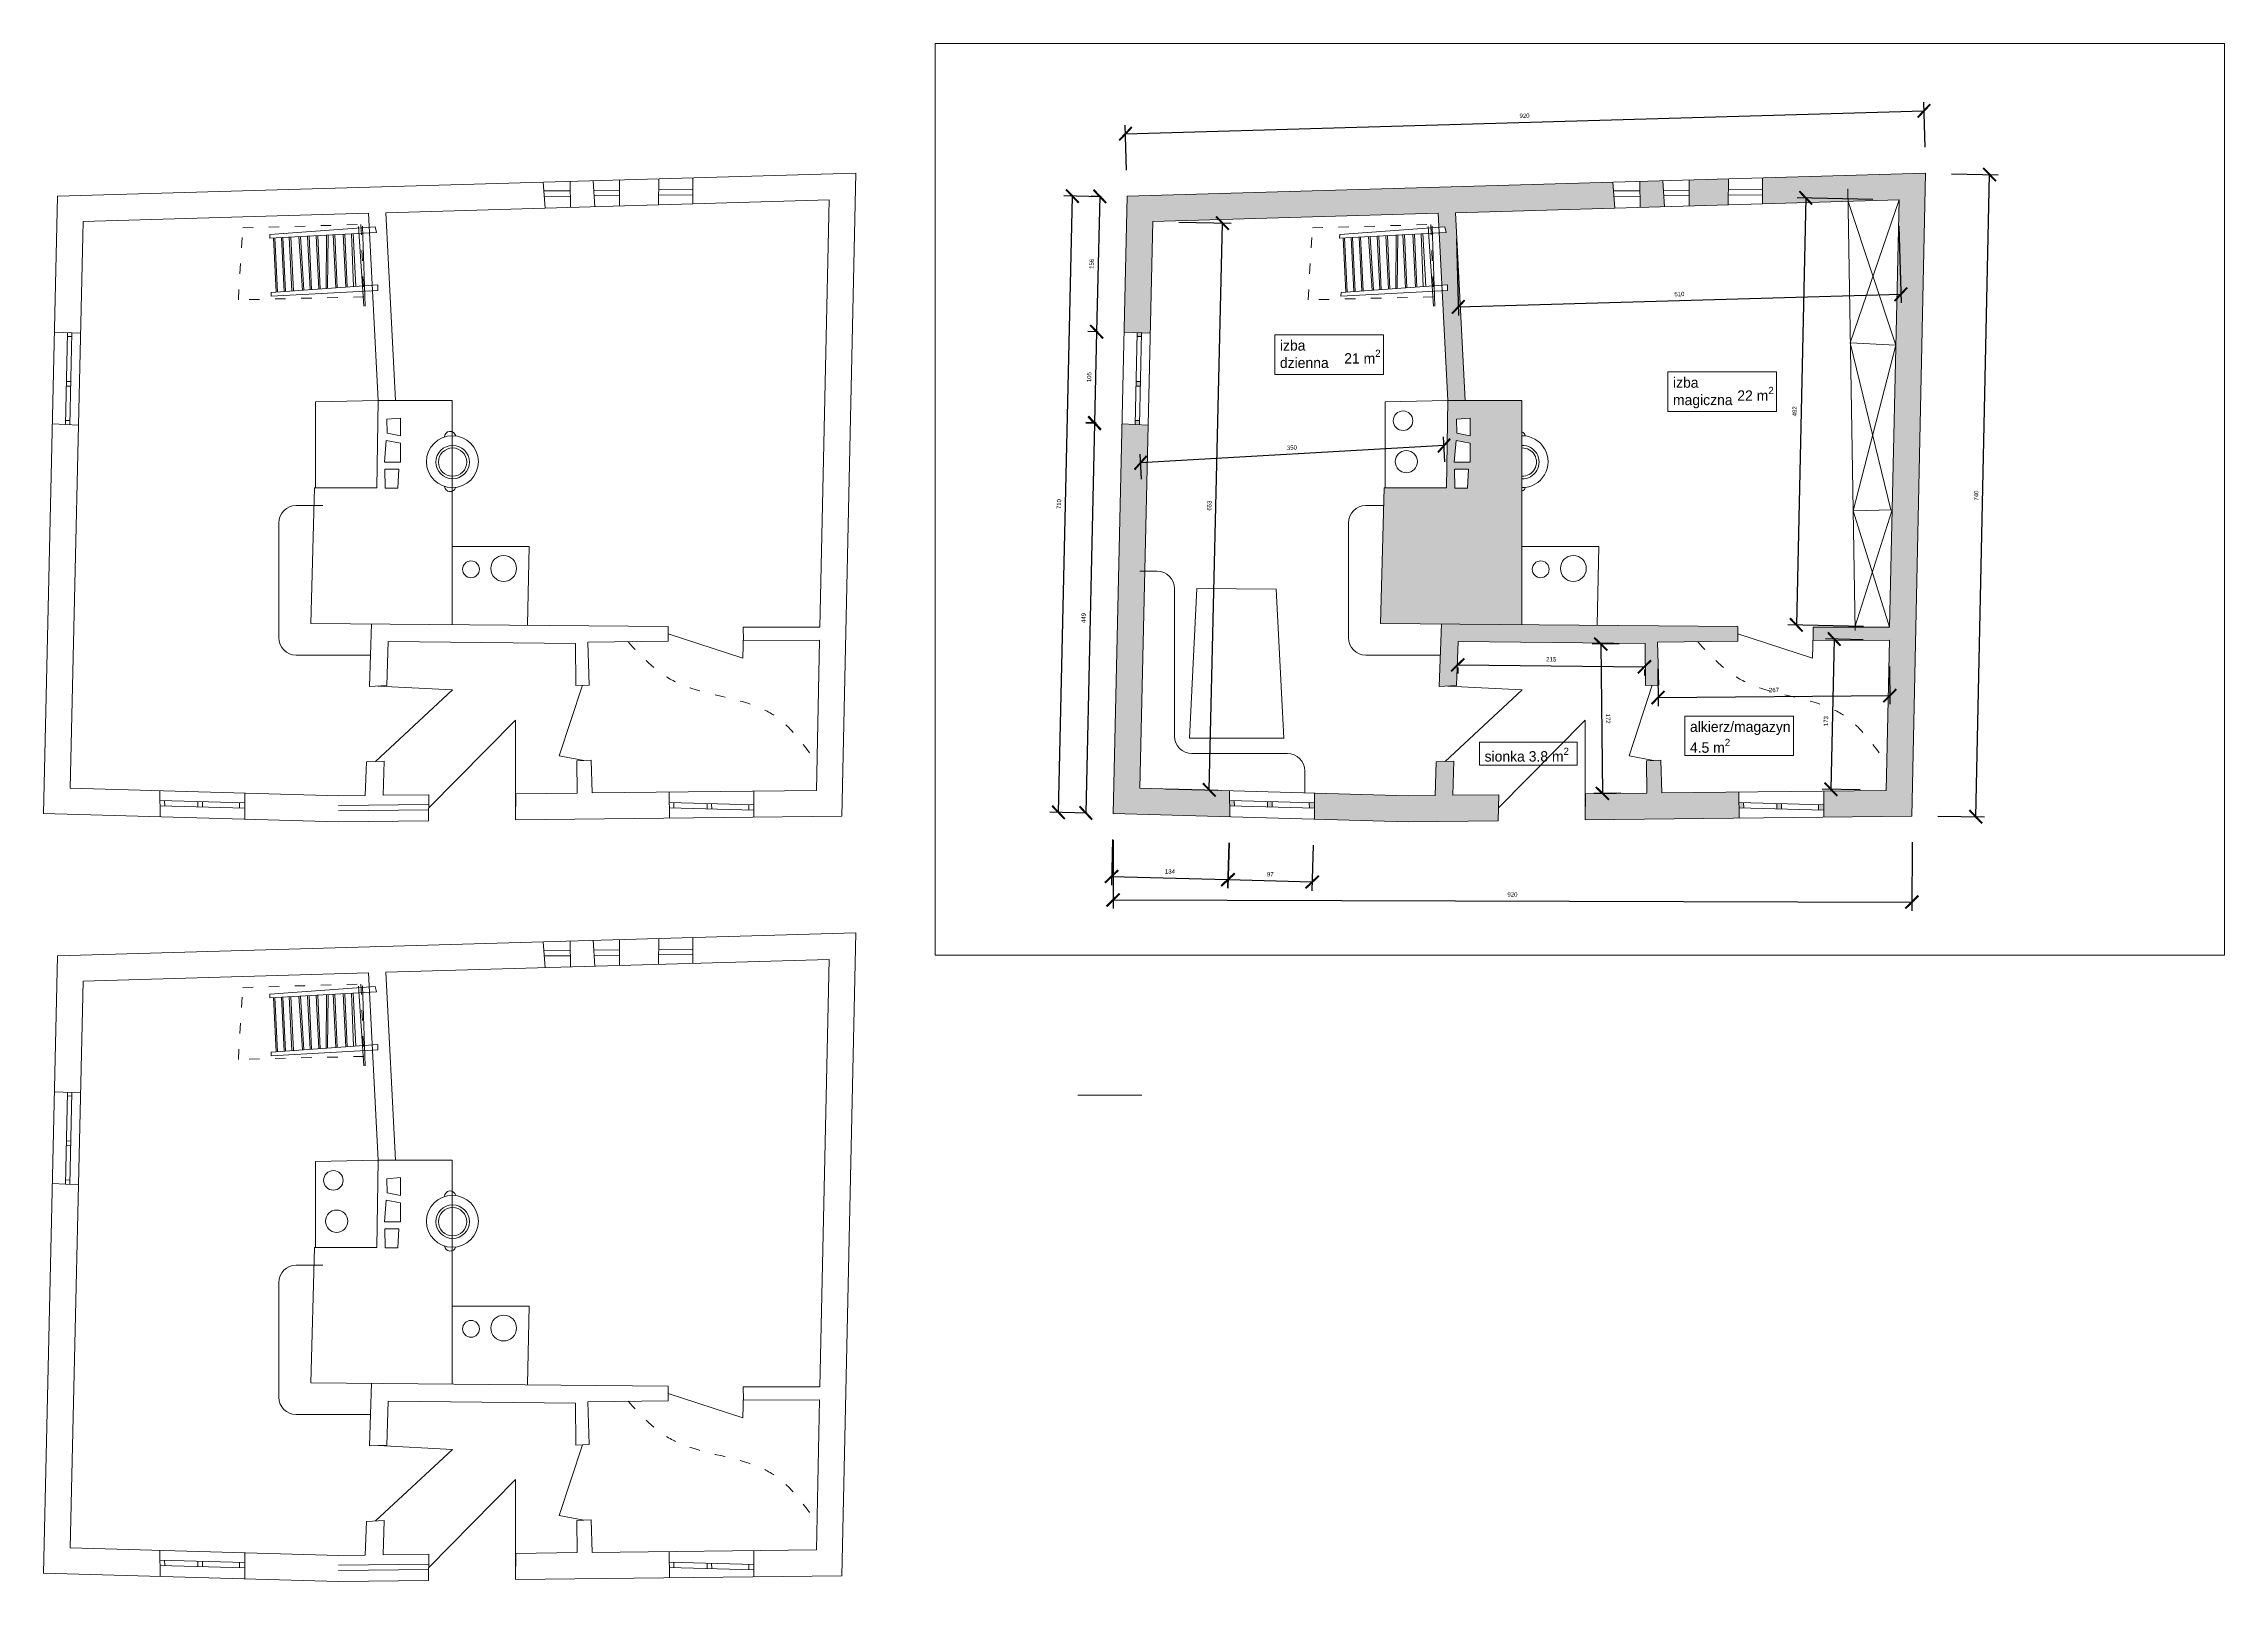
# Model space of a CAD drawing. Header units: centimetres. Extents: x 2280 to 32242, y -4577 to 2534.
# Drawn here: x 6172 to 8684, y -207 to 1565 of the extents above; entities that cross this region are included whole.
import ezdxf

# ---------------------------------------------------------------- set-up
doc = ezdxf.new("R2010")
doc.units = ezdxf.units.CM
doc.linetypes.add('ACAD_ISO03W100', pattern=[30, 12, -18])
doc.layers.get('0').update_dxf_attribs({"lineweight": 15})
for name, color, linetype, lineweight in [('dim', 40, 'Continuous', 0), ('drzwi', 82, 'Continuous', 15), ('obiekty', 22, 'Continuous', 5), ('przerywana', 7, 'ACAD_ISO03W100', 0)]:
    doc.layers.add(name, color=color, linetype=linetype, lineweight=lineweight)
doc.styles.get("Standard").update_dxf_attribs({"font": 'cdm.shx'})
doc.dimstyles.new('mojje', dxfattribs={"dimtxt": 5, "dimasz": 15, "dimexe": 10, "dimexo": 30, "dimgap": 5, "dimtad": 1, "dimtxsty": 'Standard', "dimblk": 'ARCHTICK', "dimcen": 0, "dimadec": 0, "dimazin": 0, "dimtfac": 1, "dimtmove": 0, "dimatfit": 3, "dimldrblk": 'NONE', "dimfxl": 1, "dimarcsym": 2})

# ---------------------------------------------------------------- blocks, each defined once
blk = doc.blocks.new('_ArchTick')
at = {"color": 0, "linetype": 'ByBlock', "const_width": 0.15}
blk.add_lwpolyline([(-0.5, -0.5), (0.5, 0.5)], dxfattribs=at)
blk = doc.blocks.new('*D2')
at = {"layer": 'Defpoints', "color": 0, "transparency": 16777216}
for p in [(8339.5, 1415.6), (8413.3, 1414), (8323.6, 675.8)]:
    blk.add_point(p, dxfattribs=at)
at = {"layer": 'dim', "color": 0, "lineweight": -2, "transparency": 16777216}
for p, q in [((8369.5, 1414.9), (8423.3, 1413.8)), ((8397.5, 674.2), (8413.3, 1414)), ((8353.6, 675.1), (8407.5, 674))]:
    blk.add_line(p, q, dxfattribs=at)
at = {"layer": 'dim', "color": 0, "lineweight": -2, "transparency": 16777216, "xscale": 15, "yscale": 15, "zscale": 15}
for p, rotation in [((8413.3, 1414), 88.77032379273399), ((8397.5, 674.2), 268.770323792734)]:
    blk.add_blockref('_ArchTick', p, dxfattribs=dict(at, rotation=rotation))
at = {"layer": 'dim', "color": 0, "transparency": 16777216, "insert": (8397.9, 1044.2), "char_height": 5, "attachment_point": 5, "rotation": 88.7703}
blk.add_mtext('740', dxfattribs=at)
blk = doc.blocks.new('_None')
blk = doc.blocks.new('*D4')
at = {"layer": 'Defpoints', "color": 0, "transparency": 16777216}
for p in [(8337.8, 1487.4), (8339.8, 1415.6), (7420.2, 1389.2)]:
    blk.add_point(p, dxfattribs=at)
at = {"layer": 'dim', "color": 0, "lineweight": -2, "transparency": 16777216}
for p, q in [((7418.1, 1461), (8337.8, 1487.4)), ((8339, 1445.6), (8337.5, 1497.4)), ((7419.4, 1419.1), (7417.9, 1471))]:
    blk.add_line(p, q, dxfattribs=at)
at = {"layer": 'dim', "color": 0, "lineweight": -2, "transparency": 16777216, "xscale": 15, "yscale": 15, "zscale": 15}
for p, rotation in [((8337.8, 1487.4), 1.646418013730488), ((7418.1, 1461), 181.6464180137305)]:
    blk.add_blockref('_ArchTick', p, dxfattribs=dict(at, rotation=rotation))
at = {"layer": 'dim', "color": 0, "transparency": 16777216, "insert": (7877.7, 1481.7), "char_height": 5, "attachment_point": 5, "rotation": 1.6464}
blk.add_mtext('920', dxfattribs=at)
blk = doc.blocks.new('*D5')
at = {"layer": 'Defpoints', "color": 0, "transparency": 16777216}
for p in [(7357, 1389.1), (7420.2, 1387.7), (7404.1, 677.9)]:
    blk.add_point(p, dxfattribs=at)
at = {"layer": 'dim', "color": 0, "lineweight": -2, "transparency": 16777216}
for p, q in [((7340.9, 679.3), (7357, 1389.1)), ((7390.2, 1388.4), (7347, 1389.3)), ((7374.1, 678.5), (7330.9, 679.5))]:
    blk.add_line(p, q, dxfattribs=at)
at = {"layer": 'dim', "color": 0, "lineweight": -2, "transparency": 16777216, "xscale": 15, "yscale": 15, "zscale": 15}
for p, rotation in [((7357, 1389.1), 88.70096166154396), ((7340.9, 679.3), 268.7009616615439)]:
    blk.add_blockref('_ArchTick', p, dxfattribs=dict(at, rotation=rotation))
at = {"layer": 'dim', "color": 0, "transparency": 16777216, "insert": (7341.5, 1034.4), "char_height": 5, "attachment_point": 5, "rotation": 88.701}
blk.add_mtext('710', dxfattribs=at)
blk = doc.blocks.new('*D6')
at = {"layer": 'Defpoints', "color": 0, "transparency": 16777216}
for p in [(7404.1, 677.4), (8324.1, 675), (8323.8, 575.9)]:
    blk.add_point(p, dxfattribs=at)
at = {"layer": 'dim', "color": 0, "lineweight": -2, "transparency": 16777216}
for p, q in [((7404, 647.4), (7403.8, 568.4)), ((8324, 645), (8323.8, 565.9)), ((7403.8, 578.4), (8323.8, 575.9))]:
    blk.add_line(p, q, dxfattribs=at)
at = {"layer": 'dim', "color": 0, "lineweight": -2, "transparency": 16777216, "xscale": 15, "yscale": 15, "zscale": 15}
for p, rotation in [((7403.8, 578.4), 179.8489492448681), ((8323.8, 575.9), 359.8489492448682)]:
    blk.add_blockref('_ArchTick', p, dxfattribs=dict(at, rotation=rotation))
at = {"layer": 'dim', "color": 0, "transparency": 16777216, "insert": (7863.8, 584.7), "char_height": 5, "attachment_point": 5, "rotation": 359.8489}
blk.add_mtext('920', dxfattribs=at)
blk = doc.blocks.new('*D7')
at = {"layer": 'Defpoints', "color": 0, "transparency": 16777216}
for p in [(7404.1, 677.9), (7538, 674.1), (7536, 601.8)]:
    blk.add_point(p, dxfattribs=at)
at = {"layer": 'dim', "color": 0, "lineweight": -2, "transparency": 16777216}
for p, q in [((7403.3, 647.9), (7401.8, 595.5)), ((7537.2, 644.2), (7535.7, 591.8)), ((7402.1, 605.5), (7536, 601.8))]:
    blk.add_line(p, q, dxfattribs=at)
at = {"layer": 'dim', "color": 0, "lineweight": -2, "transparency": 16777216, "xscale": 15, "yscale": 15, "zscale": 15}
for p, rotation in [((7402.1, 605.5), 178.4098337400979), ((7536, 601.8), 358.4098337400979)]:
    blk.add_blockref('_ArchTick', p, dxfattribs=dict(at, rotation=rotation))
at = {"layer": 'dim', "color": 0, "transparency": 16777216, "insert": (7469.3, 611.2), "char_height": 5, "attachment_point": 5, "rotation": 358.4098}
blk.add_mtext('134', dxfattribs=at)
blk = doc.blocks.new('*D8')
at = {"layer": 'Defpoints', "color": 0, "transparency": 16777216}
for p in [(7538.3, 674.1), (7635.2, 671.4), (7633.2, 599.1)]:
    blk.add_point(p, dxfattribs=at)
at = {"layer": 'dim', "color": 0, "lineweight": -2, "transparency": 16777216}
for p, q in [((7537.4, 644.2), (7536, 591.8)), ((7634.4, 641.5), (7632.9, 589.1)), ((7536.3, 601.8), (7633.2, 599.1))]:
    blk.add_line(p, q, dxfattribs=at)
at = {"layer": 'dim', "color": 0, "lineweight": -2, "transparency": 16777216, "xscale": 15, "yscale": 15, "zscale": 15}
for p, rotation in [((7536.3, 601.8), 178.4098337400979), ((7633.2, 599.1), 358.4098337400979)]:
    blk.add_blockref('_ArchTick', p, dxfattribs=dict(at, rotation=rotation))
at = {"layer": 'dim', "color": 0, "transparency": 16777216, "insert": (7584.9, 608), "char_height": 5, "attachment_point": 5, "rotation": 358.4098}
blk.add_mtext('97', dxfattribs=at)
blk = doc.blocks.new('*D9')
at = {"layer": 'Defpoints', "color": 0, "transparency": 16777216}
for p in [(7420.2, 1388.2), (7384.9, 1232.9), (7416.7, 1232.2)]:
    blk.add_point(p, dxfattribs=at)
at = {"layer": 'dim', "color": 0, "lineweight": -2, "transparency": 16777216}
for p, q in [((7390.2, 1388.8), (7378.5, 1389.1)), ((7388.5, 1388.9), (7384.9, 1232.9)), ((7386.7, 1232.9), (7374.9, 1233.1))]:
    blk.add_line(p, q, dxfattribs=at)
at = {"layer": 'dim', "color": 0, "lineweight": -2, "transparency": 16777216, "xscale": 15, "yscale": 15, "zscale": 15}
for p, rotation in [((7388.5, 1388.9), 88.6934574236843), ((7384.9, 1232.9), 268.6934574236843)]:
    blk.add_blockref('_ArchTick', p, dxfattribs=dict(at, rotation=rotation))
at = {"layer": 'dim', "color": 0, "transparency": 16777216, "insert": (7379.2, 1311.1), "char_height": 5, "attachment_point": 5, "rotation": 88.6935}
blk.add_mtext('156', dxfattribs=at)
blk = doc.blocks.new('*D10')
at = {"layer": 'Defpoints', "color": 0, "transparency": 16777216}
for p in [(7416.7, 1232.2), (7382.5, 1128), (7414.3, 1127.3)]:
    blk.add_point(p, dxfattribs=at)
at = {"layer": 'dim', "color": 0, "lineweight": -2, "transparency": 16777216}
for p, q in [((7386.7, 1232.9), (7374.9, 1233.2)), ((7384.9, 1233), (7382.5, 1128)), ((7384.3, 1127.9), (7372.5, 1128.2))]:
    blk.add_line(p, q, dxfattribs=at)
at = {"layer": 'dim', "color": 0, "lineweight": -2, "transparency": 16777216, "xscale": 15, "yscale": 15, "zscale": 15}
for p, rotation in [((7384.9, 1233), 88.70177862973921), ((7382.5, 1128), 268.7017786297392)]:
    blk.add_blockref('_ArchTick', p, dxfattribs=dict(at, rotation=rotation))
at = {"layer": 'dim', "color": 0, "transparency": 16777216, "insert": (7376.2, 1180.6), "char_height": 5, "attachment_point": 5, "rotation": 88.7018}
blk.add_mtext('105', dxfattribs=at)
blk = doc.blocks.new('*D11')
at = {"layer": 'Defpoints', "color": 0, "transparency": 16777216}
for p in [(7414.3, 1126.7), (7372.4, 678.6), (7404.1, 677.8)]:
    blk.add_point(p, dxfattribs=at)
at = {"layer": 'dim', "color": 0, "lineweight": -2, "transparency": 16777216}
for p, q in [((7382.5, 1127.4), (7372.4, 678.6)), ((7384.3, 1127.4), (7372.5, 1127.7)), ((7374.1, 678.5), (7362.4, 678.8))]:
    blk.add_line(p, q, dxfattribs=at)
at = {"layer": 'dim', "color": 0, "lineweight": -2, "transparency": 16777216, "xscale": 15, "yscale": 15, "zscale": 15}
for p, rotation in [((7382.5, 1127.4), 88.70177862973895), ((7372.4, 678.6), 268.701778629739)]:
    blk.add_blockref('_ArchTick', p, dxfattribs=dict(at, rotation=rotation))
at = {"layer": 'dim', "color": 0, "transparency": 16777216, "insert": (7369.9, 903.2), "char_height": 5, "attachment_point": 5, "rotation": 88.7018}
blk.add_mtext('449', dxfattribs=at)
blk = doc.blocks.new('*D12')
at = {"layer": 'Defpoints', "color": 0, "transparency": 16777216}
for p in [(8308.1, 1384.7), (7798.3, 1370), (8311.2, 1276.1)]:
    blk.add_point(p, dxfattribs=at)
at = {"layer": 'dim', "color": 0, "lineweight": -2, "transparency": 16777216}
for p, q in [((7799.2, 1340), (7801.7, 1251.5)), ((8309, 1354.7), (8311.5, 1266.1)), ((7801.4, 1261.5), (8311.2, 1276.1))]:
    blk.add_line(p, q, dxfattribs=at)
at = {"layer": 'dim', "color": 0, "lineweight": -2, "transparency": 16777216, "xscale": 15, "yscale": 15, "zscale": 15}
for p, rotation in [((8311.2, 1276.1), 1.64641801373045), ((7801.4, 1261.5), 181.6464180137305)]:
    blk.add_blockref('_ArchTick', p, dxfattribs=dict(at, rotation=rotation))
at = {"layer": 'dim', "color": 0, "transparency": 16777216, "insert": (8056.1, 1276.3), "char_height": 5, "attachment_point": 5, "rotation": 1.6464}
blk.add_mtext('510', dxfattribs=at)
blk = doc.blocks.new('*D13')
at = {"layer": 'Defpoints', "color": 0, "transparency": 16777216}
for p in [(8309, 1384.7), (8190.8, 895.2), (8298.2, 892.8)]:
    blk.add_point(p, dxfattribs=at)
at = {"layer": 'dim', "color": 0, "lineweight": -2, "transparency": 16777216}
for p, q in [((8201.6, 1387.1), (8190.8, 895.2)), ((8279, 1385.4), (8191.6, 1387.3)), ((8268.2, 893.5), (8180.8, 895.4))]:
    blk.add_line(p, q, dxfattribs=at)
at = {"layer": 'dim', "color": 0, "lineweight": -2, "transparency": 16777216, "xscale": 15, "yscale": 15, "zscale": 15}
for p, rotation in [((8201.6, 1387.1), 88.7400585397026), ((8190.8, 895.2), 268.7400585397025)]:
    blk.add_blockref('_ArchTick', p, dxfattribs=dict(at, rotation=rotation))
at = {"layer": 'dim', "color": 0, "transparency": 16777216, "insert": (8188.7, 1141.3), "char_height": 5, "attachment_point": 5, "rotation": 88.7401}
blk.add_mtext('492', dxfattribs=at)
blk = doc.blocks.new('*D14')
at = {"layer": 'Defpoints', "color": 0, "transparency": 16777216}
for p in [(8031, 875.2), (8298, 877.5), (8298.5, 813.8)]:
    blk.add_point(p, dxfattribs=at)
at = {"layer": 'dim', "color": 0, "lineweight": -2, "transparency": 16777216}
for p, q in [((8031.3, 845.2), (8031.6, 801.6)), ((8298.2, 847.5), (8298.6, 803.8)), ((8031.5, 811.6), (8298.5, 813.8))]:
    blk.add_line(p, q, dxfattribs=at)
at = {"layer": 'dim', "color": 0, "lineweight": -2, "transparency": 16777216, "xscale": 15, "yscale": 15, "zscale": 15}
for p, rotation in [((8031.5, 811.6), 180.4883345942168), ((8298.5, 813.8), 0.4883345942167059)]:
    blk.add_blockref('_ArchTick', p, dxfattribs=dict(at, rotation=rotation))
at = {"layer": 'dim', "color": 0, "transparency": 16777216, "insert": (8165, 820.2), "char_height": 5, "attachment_point": 5, "rotation": 0.4883}
blk.add_mtext('267', dxfattribs=at)
blk = doc.blocks.new('*D15')
at = {"layer": 'Defpoints', "color": 0, "transparency": 16777216}
for p in [(8297.9, 877.5), (8230.6, 705.9), (8294.1, 704.5)]:
    blk.add_point(p, dxfattribs=at)
at = {"layer": 'dim', "color": 0, "lineweight": -2, "transparency": 16777216}
for p, q in [((8267.9, 878.1), (8224.5, 879.1)), ((8234.4, 878.9), (8230.6, 705.9)), ((8264.1, 705.2), (8220.6, 706.1))]:
    blk.add_line(p, q, dxfattribs=at)
at = {"layer": 'dim', "color": 0, "lineweight": -2, "transparency": 16777216, "xscale": 15, "yscale": 15, "zscale": 15}
for p, rotation in [((8234.4, 878.9), 88.74005853970323), ((8230.6, 705.9), 268.7400585397032)]:
    blk.add_blockref('_ArchTick', p, dxfattribs=dict(at, rotation=rotation))
at = {"layer": 'dim', "color": 0, "transparency": 16777216, "insert": (8224.9, 784.4), "char_height": 5, "attachment_point": 5, "rotation": 88.7401}
blk.add_mtext('173', dxfattribs=at)
blk = doc.blocks.new('*D16')
at = {"layer": 'Defpoints', "color": 0, "transparency": 16777216}
for p in [(7801.1, 876), (8016.1, 873.7), (8015.8, 847)]:
    blk.add_point(p, dxfattribs=at)
at = {"layer": 'dim', "color": 0, "lineweight": -2, "transparency": 16777216}
for p, q in [((7800.8, 846), (7800.7, 839.2)), ((7800.8, 849.2), (8015.8, 847)), ((8015.8, 843.7), (8015.7, 837))]:
    blk.add_line(p, q, dxfattribs=at)
at = {"layer": 'dim', "color": 0, "lineweight": -2, "transparency": 16777216, "xscale": 15, "yscale": 15, "zscale": 15}
for p, rotation in [((7800.8, 849.2), 179.4040303090692), ((8015.8, 847), 359.4040303090692)]:
    blk.add_blockref('_ArchTick', p, dxfattribs=dict(at, rotation=rotation))
at = {"layer": 'dim', "color": 0, "transparency": 16777216, "insert": (7908.4, 855.6), "char_height": 5, "attachment_point": 5, "rotation": 359.404}
blk.add_mtext('215', dxfattribs=at)
blk = doc.blocks.new('*D17')
at = {"layer": 'Defpoints', "color": 0, "transparency": 16777216}
for p in [(8016.6, 873.7), (7967.4, 701.2), (8018.5, 701.7)]:
    blk.add_point(p, dxfattribs=at)
at = {"layer": 'dim', "color": 0, "lineweight": -2, "transparency": 16777216}
for p, q in [((7986.6, 873.4), (7955.5, 873.1)), ((7965.5, 873.2), (7967.4, 701.2)), ((7988.5, 701.4), (7957.4, 701.1))]:
    blk.add_line(p, q, dxfattribs=at)
at = {"layer": 'dim', "color": 0, "lineweight": -2, "transparency": 16777216, "xscale": 15, "yscale": 15, "zscale": 15}
for p, rotation in [((7965.5, 873.2), 90.62013226773745), ((7967.4, 701.2), 270.6201322677375)]:
    blk.add_blockref('_ArchTick', p, dxfattribs=dict(at, rotation=rotation))
at = {"layer": 'dim', "color": 0, "transparency": 16777216, "insert": (7974, 787.3), "char_height": 5, "attachment_point": 5, "rotation": 270.6201}
blk.add_mtext('172', dxfattribs=at)
blk = doc.blocks.new('*D18')
at = {"layer": 'Defpoints', "color": 0, "transparency": 16777216}
for p in [(7449.7, 1359.9), (7529.8, 1358), (7434.6, 707)]:
    blk.add_point(p, dxfattribs=at)
at = {"layer": 'dim', "color": 0, "lineweight": -2, "transparency": 16777216}
for p, q in [((7479.7, 1359.2), (7539.8, 1357.8)), ((7514.6, 705.2), (7529.8, 1358)), ((7464.6, 706.3), (7524.6, 704.9))]:
    blk.add_line(p, q, dxfattribs=at)
at = {"layer": 'dim', "color": 0, "lineweight": -2, "transparency": 16777216, "xscale": 15, "yscale": 15, "zscale": 15}
for p, rotation in [((7529.8, 1358), 88.66713981412232), ((7514.6, 705.2), 268.6671398141223)]:
    blk.add_blockref('_ArchTick', p, dxfattribs=dict(at, rotation=rotation))
at = {"layer": 'dim', "color": 0, "transparency": 16777216, "insert": (7514.7, 1032.7), "char_height": 5, "attachment_point": 5, "rotation": 88.6671}
blk.add_mtext('653', dxfattribs=at)
blk = doc.blocks.new('*D19')
at = {"layer": 'Defpoints', "color": 0, "transparency": 16777216}
for p in [(7435.5, 1082), (7438.3, 1033.3), (7787.7, 1053.1)]:
    blk.add_point(p, dxfattribs=at)
at = {"layer": 'dim', "color": 0, "lineweight": -2, "transparency": 16777216}
for p, q in [((7786, 1083), (7784.4, 1111.7)), ((7436.6, 1063.2), (7435, 1092)), ((7785, 1101.8), (7435.5, 1082))]:
    blk.add_line(p, q, dxfattribs=at)
at = {"layer": 'dim', "color": 0, "lineweight": -2, "transparency": 16777216, "xscale": 15, "yscale": 15, "zscale": 15}
for p, rotation in [((7785, 1101.8), 3.241028192497666), ((7435.5, 1082), 183.2410281924977)]:
    blk.add_blockref('_ArchTick', p, dxfattribs=dict(at, rotation=rotation))
at = {"layer": 'dim', "color": 0, "transparency": 16777216, "insert": (7609.8, 1099.4), "char_height": 5, "attachment_point": 5, "rotation": 3.241}
blk.add_mtext('350', dxfattribs=at)

msp = doc.modelspace()

# ---------------------------------------------------------------- hatches: boundary and pattern name
h = msp.add_hatch(color=256)
h.dxf.hatch_style = 1
h.paths.add_polyline_path([(7537.82, 704.164), (7434.559, 707.031), (7444.294, 1125.412), (7414.266, 1126.717), (7404.094, 677.865), (7538.268, 674.14)])
h.paths.add_polyline_path([(7847.928, 699.619), (7795, 699.02), (7796.359, 738.432), (7776.027, 737.58), (7774.589, 698.79), (7743.918, 698.443), (7635.662, 701.448), (7635.662, 671.437), (7743.671, 668.438), (7847.386, 669.61)])
h.paths.add_polyline_path([(8123.312, 893.375), (7781.912, 896.369), (7779.246, 824.424), (7799.353, 825.267), (7801.101, 875.967), (8016.629, 873.725), (8017.153, 825.343), (8032.337, 825.979), (8031.002, 875.188), (8123.508, 876.499)])
h.paths.add_polyline_path([(8124.412, 702.744), (8035.708, 701.741), (8034.687, 739.369), (8018.091, 738.673), (8018.493, 701.546), (7947.965, 700.749), (7947.423, 670.741), (8124.86, 672.747)])
h.paths.add_polyline_path([(8339.517, 1415.581), (8151.66, 1410.181), (8151.869, 1380.175), (8309.042, 1384.693), (8298.216, 892.456), (8209.959, 892.674), (8210.138, 877.237), (8297.886, 877.462), (8294.085, 704.661), (8222.25, 703.849), (8222.25, 673.847), (8323.636, 674.993)])
h.paths.add_polyline_path([(7979.368, 1405.229), (7420.213, 1389.157), (7416.657, 1232.242), (7446.757, 1231.288), (7449.752, 1359.994), (7778.325, 1369.438), (7779.158, 1353.096), (7785.834, 1353.581), (7787.385, 1347.371), (7779.472, 1346.945), (7782.56, 1286.352), (7788.961, 1286.811), (7788.961, 1280.601), (7782.87, 1280.273), (7789.328, 1153.578), (7809.302, 1153.578), (7798.322, 1370.013), (7981.814, 1375.287)])
h.paths.add_polyline_path([(8036.949, 1406.884), (8010.41, 1406.121), (8010.751, 1376.119), (8038.904, 1376.928)])
h.paths.add_polyline_path([(8112.791, 1409.064), (8067.413, 1407.76), (8067.413, 1377.747), (8112.223, 1379.035)])
h = msp.add_hatch(color=256)
h.dxf.hatch_style = 1
h.paths.add_polyline_path([(7874.685, 985.642), (7874.685, 1153.578), (7789.328, 1153.578), (7787.721, 1053.081), (7715.969, 1053.081), (7711.973, 896.983), (7874.685, 895.555)])
h.paths.add_polyline_path([(7797.292, 1052.626), (7796.988, 1074.522), (7813.119, 1074.522), (7812.206, 1052.626)], flags=16)
h.paths.add_polyline_path([(7796.684, 1082.733), (7798.814, 1107.671), (7814.945, 1104.63), (7814.945, 1082.733)], flags=16)
h.paths.add_polyline_path([(7814.945, 1112.841), (7799.727, 1116.186), (7799.423, 1132.304), (7814.945, 1133.521)], flags=16)
h.paths.add_polyline_path([(7436.704, 1231.607), (7431.707, 1231.765), (7431.612, 1227.621), (7436.609, 1227.404)])
h.paths.add_polyline_path([(7435.437, 1175.544), (7430.421, 1175.762), (7430.297, 1170.36), (7435.315, 1170.142)])
h.paths.add_polyline_path([(7434.421, 1130.599), (7429.389, 1130.818), (7429.28, 1126.064), (7434.314, 1125.846)])
h.paths.add_polyline_path([(7543.436, 692.836), (7537.986, 692.987), (7538.08, 686.705), (7543.53, 686.553)])
h.paths.add_polyline_path([(7586.915, 691.629), (7581.688, 691.774), (7581.782, 685.492), (7587.009, 685.346)])
h.paths.add_polyline_path([(7635.662, 690.275), (7629.782, 690.439), (7629.876, 684.156), (7635.662, 683.996)])
h.paths.add_polyline_path([(8130.043, 690.483), (8124.593, 690.634), (8124.686, 684.352), (8130.136, 684.201)])
h.paths.add_polyline_path([(8173.522, 689.276), (8168.294, 689.421), (8168.388, 683.139), (8173.615, 682.994)])
h.paths.add_polyline_path([(8222.25, 687.923), (8216.388, 688.086), (8216.482, 681.804), (8222.25, 681.644)])

# ---------------------------------------------------------------- linework, layer by layer
for p, q in [((6804.9, 1406.884), (6806.855, 1376.928)), ((6835.364, 1407.76), (6835.364, 1377.747)), ((6880.742, 1409.064), (6880.175, 1379.035)), ((6919.612, 1410.181), (6919.82, 1380.175)), ((8036.949, 1406.884), (8038.904, 1376.928)), ((8067.413, 1407.76), (8067.413, 1377.747)), ((8112.791, 1409.064), (8112.223, 1379.035)), ((8151.66, 1410.181), (8151.869, 1380.175)), ((6747.319, 1405.229), (6749.765, 1375.287)), ((6778.361, 1406.121), (6778.702, 1376.119)), ((7979.368, 1405.229), (7981.814, 1375.287)), ((8010.41, 1406.121), (8010.751, 1376.119)), ((6557.279, 1153.578), (6546.276, 1369.438)), ((6577.253, 1153.578), (6566.273, 1370.013)), ((7809.302, 1153.578), (7798.322, 1370.013)), ((6432.461, 1340.755), (6555.336, 1347.371)), ((6432.737, 1344.785), (6432.461, 1340.755)), ((6553.785, 1353.581), (6432.737, 1344.785)), ((6436.639, 1340.98), (6439.754, 1278.405)), ((6441.3, 1278.516), (6438.426, 1341.077)), ((6445.889, 1341.478), (6448.997, 1279.068)), ((6450.546, 1279.179), (6447.679, 1341.575)), ((6455.008, 1341.969), (6458.108, 1279.722)), ((6459.656, 1279.833), (6456.797, 1342.066)), ((6466.098, 1342.566), (6470.255, 1280.593)), ((6471.806, 1280.705), (6467.888, 1342.663)), ((6475.958, 1343.097), (6479.038, 1281.224)), ((6480.593, 1281.335), (6477.751, 1343.194)), ((6485.903, 1343.633), (6488.975, 1281.937)), ((6490.527, 1282.048), (6487.693, 1343.729)), ((6497.824, 1344.275), (6497.375, 1282.539)), ((6498.934, 1282.651), (6499.62, 1344.371)), ((6505.653, 1344.696), (6508.708, 1283.353)), ((6510.265, 1283.464), (6507.447, 1344.793)), ((6517.009, 1345.307), (6520.053, 1284.167)), ((6521.609, 1284.278), (6518.8, 1345.404)), ((6526.593, 1345.823), (6529.101, 1284.816)), ((6531.803, 1285.01), (6528.623, 1345.933)), ((6534.826, 1354.001), (6540.853, 1262.282)), ((6542.374, 1262.457), (6539.26, 1354.507)), ((6555.336, 1347.371), (6553.785, 1353.581)), ((7787.385, 1347.371), (7785.834, 1353.581)), ((6556.912, 1286.811), (6434.313, 1278.015)), ((6556.912, 1280.601), (6556.912, 1286.811)), ((7788.961, 1280.601), (7788.961, 1286.811)), ((6434.037, 1273.985), (6556.912, 1280.601)), ((6434.313, 1278.015), (6434.037, 1273.985)), ((6184.608, 1232.242), (6214.708, 1231.288)), ((6199.658, 1231.765), (6197.231, 1126.064)), ((6204.655, 1231.607), (6202.265, 1125.846)), ((7416.657, 1232.242), (7446.757, 1231.288)), ((6199.563, 1227.621), (6204.56, 1227.404)), ((6198.248, 1170.36), (6203.266, 1170.142)), ((6198.372, 1175.762), (6203.388, 1175.544)), ((6197.34, 1130.818), (6202.372, 1130.599)), ((6557.279, 1153.578), (6485.132, 1152.161)), ((6485.132, 1152.161), (6485.132, 1053.081)), ((6555.672, 1053.081), (6557.279, 1153.578)), ((6557.279, 1153.578), (6642.636, 1153.578)), ((6582.896, 1133.521), (6567.374, 1132.304)), ((6567.374, 1132.304), (6567.678, 1116.186)), ((6582.896, 1112.841), (6582.896, 1133.521)), ((6642.636, 1153.578), (6642.636, 985.642)), ((7787.721, 1053.081), (7789.328, 1153.578)), ((7789.328, 1153.578), (7874.685, 1153.578)), ((7814.945, 1133.521), (7799.423, 1132.304)), ((7799.423, 1132.304), (7799.727, 1116.186)), ((7814.945, 1112.841), (7814.945, 1133.521)), ((7874.685, 1153.578), (7874.685, 985.642)), ((6182.217, 1126.717), (6212.245, 1125.412)), ((6566.765, 1107.671), (6564.635, 1082.733)), ((6582.896, 1104.63), (6566.765, 1107.671)), ((6567.678, 1116.186), (6582.896, 1112.841)), ((7414.266, 1126.717), (7444.294, 1125.412)), ((7798.814, 1107.671), (7796.684, 1082.733)), ((7814.945, 1104.63), (7798.814, 1107.671)), ((7799.727, 1116.186), (7814.945, 1112.841)), ((6564.635, 1082.733), (6582.896, 1082.733)), ((6582.896, 1082.733), (6582.896, 1104.63)), ((7796.684, 1082.733), (7814.945, 1082.733)), ((7814.945, 1082.733), (7814.945, 1104.63)), ((6564.939, 1074.522), (6581.07, 1074.522)), ((6565.244, 1052.626), (6564.939, 1074.522)), ((6581.07, 1074.522), (6580.157, 1052.626)), ((7796.988, 1074.522), (7813.119, 1074.522)), ((7797.292, 1052.626), (7796.988, 1074.522)), ((7813.119, 1074.522), (7812.206, 1052.626)), ((6462.868, 1032.634), (6493.742, 1032.634)), ((6479.924, 896.983), (6483.92, 1053.081)), ((6483.92, 1053.081), (6555.672, 1053.081)), ((6580.157, 1052.626), (6565.244, 1052.626)), ((7711.973, 896.983), (7715.969, 1053.081)), ((7715.969, 1053.081), (7787.721, 1053.081)), ((7812.206, 1052.626), (7797.292, 1052.626)), ((6442.868, 880.527), (6442.868, 1012.634)), ((6642.636, 985.642), (6731.301, 985.642)), ((6642.636, 985.642), (6642.636, 895.741)), ((6731.301, 985.642), (6729.456, 895.179)), ((7874.685, 985.642), (7874.685, 895.741)), ((6479.924, 896.983), (6891.263, 893.375)), ((6547.197, 824.424), (6549.873, 896.63)), ((6891.361, 884.937), (6977.241, 856.81)), ((6977.241, 856.81), (6978, 884.956)), ((6977.91, 892.674), (7066.167, 892.456)), ((7711.973, 896.983), (8123.312, 893.375)), ((7779.246, 824.424), (7781.922, 896.63)), ((8209.959, 892.674), (8298.216, 892.456)), ((6548.535, 860.527), (6462.868, 860.527)), ((6569.052, 875.967), (6567.304, 825.267)), ((6784.581, 873.725), (6569.052, 875.967)), ((6785.104, 825.343), (6784.581, 873.725)), ((6798.953, 875.188), (6891.459, 876.499)), ((6800.288, 825.979), (6798.953, 875.188)), ((6978.089, 877.237), (7065.837, 877.462)), ((7801.101, 875.967), (7799.353, 825.267)), ((8016.629, 873.725), (7801.101, 875.967)), ((8031.002, 875.188), (8123.508, 876.499)), ((8032.337, 825.979), (8031.002, 875.188)), ((8210.138, 877.237), (8297.886, 877.462)), ((6642.869, 820.507), (6554.144, 738.006)), ((6557.25, 824.845), (6642.869, 820.507)), ((6792.696, 825.661), (6765.99, 744.301)), ((6715.645, 785.642), (6615.608, 684.615)), ((6715.645, 685.745), (6715.645, 785.642)), ((6542.54, 698.79), (6543.978, 737.58)), ((6564.31, 738.432), (6562.952, 699.02)), ((6765.99, 744.301), (6794.34, 739.021)), ((6786.444, 701.546), (6786.042, 738.673)), ((6803.659, 701.741), (6802.638, 739.369)), ((7774.589, 698.79), (7776.027, 737.58)), ((7796.359, 738.432), (7795, 699.02)), ((8018.493, 701.546), (8018.091, 738.673)), ((8035.708, 701.741), (8034.687, 739.369)), ((6305.771, 704.164), (6306.219, 674.14)), ((6990.201, 703.849), (6990.201, 673.847)), ((7537.82, 704.164), (7538.268, 674.14)), ((8222.25, 703.849), (8222.25, 673.847)), ((6311.388, 692.836), (6311.482, 686.553)), ((6349.639, 691.774), (6349.733, 685.492)), ((6354.867, 691.629), (6354.961, 685.346)), ((6397.733, 690.439), (6397.827, 684.156)), ((6403.614, 701.448), (6403.614, 671.437)), ((6892.363, 702.744), (6892.811, 672.747)), ((6897.994, 690.483), (6898.088, 684.201)), ((6936.245, 689.421), (6936.339, 683.139)), ((6941.473, 689.276), (6941.567, 682.994)), ((6984.34, 688.086), (6984.433, 681.804)), ((7635.662, 701.448), (7635.662, 671.437)), ((8124.412, 702.744), (8124.86, 672.747)), ((6747.319, 530.27), (6749.765, 500.328)), ((6778.361, 531.162), (6778.702, 501.16)), ((6804.9, 531.925), (6806.855, 501.969)), ((6835.364, 532.801), (6835.364, 502.788)), ((6880.742, 534.105), (6880.175, 504.076)), ((6919.612, 535.222), (6919.82, 505.216)), ((6553.785, 478.623), (6432.737, 469.826)), ((6534.826, 479.042), (6540.853, 387.323)), ((6542.374, 387.498), (6539.26, 479.548)), ((6557.279, 278.619), (6546.276, 494.479)), ((6555.336, 472.412), (6553.785, 478.623)), ((6577.253, 278.619), (6566.273, 495.054)), ((6432.461, 465.797), (6555.336, 472.412)), ((6432.737, 469.826), (6432.461, 465.797)), ((6436.639, 466.022), (6439.754, 403.446)), ((6441.3, 403.557), (6438.426, 466.118)), ((6445.889, 466.52), (6448.997, 404.109)), ((6450.546, 404.221), (6447.679, 466.616)), ((6455.008, 467.011), (6458.108, 404.763)), ((6459.656, 404.874), (6456.797, 467.107)), ((6466.098, 467.608), (6470.255, 405.635)), ((6471.806, 405.746), (6467.888, 467.704)), ((6475.958, 468.138), (6479.038, 406.265)), ((6480.593, 406.376), (6477.751, 468.235)), ((6485.903, 468.674), (6488.975, 406.978)), ((6490.527, 407.089), (6487.693, 468.77)), ((6497.824, 469.316), (6497.375, 407.581)), ((6498.934, 407.692), (6499.62, 469.412)), ((6505.653, 469.737), (6508.708, 408.394)), ((6510.265, 408.505), (6507.447, 469.834)), ((6517.009, 470.349), (6520.053, 409.208)), ((6521.609, 409.319), (6518.8, 470.445)), ((6526.593, 470.865), (6529.101, 409.857)), ((6531.803, 410.051), (6528.623, 470.974)), ((6434.037, 399.026), (6556.912, 405.642)), ((6434.313, 403.056), (6434.037, 399.026)), ((6556.912, 411.852), (6434.313, 403.056)), ((6556.912, 405.642), (6556.912, 411.852)), ((6184.608, 357.284), (6214.708, 356.329)), ((6199.658, 356.806), (6197.231, 251.106)), ((6199.563, 352.662), (6204.56, 352.445)), ((6204.655, 356.648), (6202.265, 250.887)), ((6198.248, 295.401), (6203.266, 295.183)), ((6198.372, 300.803), (6203.388, 300.585)), ((6557.279, 278.619), (6485.132, 277.202)), ((6485.132, 277.202), (6485.132, 178.122)), ((6555.672, 178.122), (6557.279, 278.619)), ((6557.279, 278.619), (6642.636, 278.619)), ((6642.636, 278.619), (6642.636, 110.683)), ((6182.217, 251.758), (6212.245, 250.453)), ((6197.34, 255.859), (6202.372, 255.641)), ((6582.896, 258.562), (6567.374, 257.345)), ((6567.374, 257.345), (6567.678, 241.227)), ((6582.896, 237.882), (6582.896, 258.562)), ((6566.765, 232.712), (6564.635, 207.774)), ((6582.896, 229.671), (6566.765, 232.712)), ((6567.678, 241.227), (6582.896, 237.882)), ((6582.896, 207.774), (6582.896, 229.671)), ((6564.635, 207.774), (6582.896, 207.774)), ((6479.924, 22.024), (6483.92, 178.122)), ((6483.92, 178.122), (6555.672, 178.122)), ((6564.939, 199.563), (6581.07, 199.563)), ((6565.244, 177.667), (6564.939, 199.563)), ((6580.157, 177.667), (6565.244, 177.667)), ((6581.07, 199.563), (6580.157, 177.667)), ((6462.868, 157.675), (6493.742, 157.675)), ((6442.868, 5.568), (6442.868, 137.675)), ((6642.636, 110.683), (6731.301, 110.683)), ((6642.636, 110.683), (6642.636, 20.782)), ((6731.301, 110.683), (6729.456, 20.22)), ((6479.924, 22.024), (6891.263, 18.416)), ((6547.197, -50.535), (6549.873, 21.672)), ((6569.052, 1.008), (6567.304, -49.692)), ((6784.581, -1.234), (6569.052, 1.008)), ((6798.953, 0.229), (6891.459, 1.54)), ((6800.288, -48.979), (6798.953, 0.229)), ((6891.361, 9.978), (6977.241, -18.149)), ((6977.241, -18.149), (6978, 9.997)), ((6977.91, 17.715), (7066.167, 17.498)), ((6978.089, 2.278), (7065.837, 2.504)), ((6548.535, -14.432), (6462.868, -14.432)), ((6785.104, -49.616), (6784.581, -1.234)), ((6557.25, -50.113), (6642.869, -54.452)), ((6792.696, -49.298), (6765.99, -130.658)), ((6642.869, -54.452), (6554.144, -136.953)), ((6715.645, -89.317), (6615.608, -190.344)), ((6715.645, -189.214), (6715.645, -89.317)), ((6542.54, -176.169), (6543.978, -137.379)), ((6564.31, -136.527), (6562.952, -175.939)), ((6765.99, -130.658), (6794.34, -135.938)), ((6786.444, -173.412), (6786.042, -136.286)), ((6803.659, -173.218), (6802.638, -135.59)), ((6305.771, -170.794), (6306.219, -200.818)), ((6403.614, -173.511), (6403.614, -203.522)), ((6892.363, -172.215), (6892.811, -202.212)), ((6990.201, -171.109), (6990.201, -201.111)), ((6311.388, -182.123), (6311.482, -188.405)), ((6349.639, -183.185), (6349.733, -189.467)), ((6354.867, -183.33), (6354.961, -189.612)), ((6397.733, -184.52), (6397.827, -190.802)), ((6897.994, -184.476), (6898.088, -190.758)), ((6936.245, -185.538), (6936.339, -191.82)), ((6941.473, -185.683), (6941.567, -191.965)), ((6984.34, -186.873), (6984.433, -193.155))]:
    msp.add_line(p, q)
for points in [[(6715.374, 670.741), (7091.587, 674.993), (7107.468, 1415.581), (6188.164, 1389.157), (6172.035, 677.418)], [(7066.167, 892.456), (7076.993, 1384.693), (6566.273, 1370.013)], [(6748.147, 1395.092), (6778.483, 1395.402)], [(6748.66, 1388.82), (6778.554, 1389.126)], [(6805.631, 1395.68), (6835.364, 1395.984)], [(6806.041, 1389.407), (6835.364, 1389.706)], [(6880.385, 1390.166), (6919.748, 1390.569)], [(6880.503, 1396.445), (6919.704, 1396.846)], [(6546.276, 1369.438), (6217.703, 1359.994), (6202.511, 707.031), (6511.869, 698.443), (6542.54, 698.79)], [(6891.459, 876.499), (6891.263, 893.375)], [(6977.91, 892.674), (6978.089, 877.237)], [(8123.508, 876.499), (8123.312, 893.375)], [(8209.959, 892.674), (8210.138, 877.237)], [(6803.659, 701.741), (7062.037, 704.661), (7065.837, 877.462)], [(6547.197, 824.424), (6567.304, 825.267)], [(6785.104, 825.343), (6800.288, 825.979)], [(7779.246, 824.424), (7799.353, 825.267)], [(6564.31, 738.432), (6543.978, 737.58)], [(6802.638, 739.369), (6786.042, 738.673)], [(7796.359, 738.432), (7776.027, 737.58)], [(8034.687, 739.369), (8018.091, 738.673)], [(6172.035, 696.704), (6172.471, 696.692)], [(6172.035, 690.425), (6172.329, 690.416)], [(6305.938, 692.987), (6403.614, 690.275)], [(6306.032, 686.705), (6403.614, 683.996)], [(6511.622, 687.277), (6615.337, 688.449)], [(6511.622, 680.997), (6615.337, 682.17)], [(6562.952, 699.02), (6615.88, 699.619)], [(6615.337, 669.61), (6615.88, 699.619)], [(6715.916, 700.749), (6715.374, 670.741)], [(6715.916, 700.749), (6786.444, 701.546)], [(6892.544, 690.634), (6990.201, 687.923)], [(6892.638, 684.352), (6990.201, 681.644)], [(7795, 699.02), (7847.928, 699.619)], [(7847.386, 669.61), (7847.928, 699.619)], [(7947.965, 700.749), (7947.423, 670.741)], [(7947.965, 700.749), (8018.493, 701.546)], [(6172.035, 677.865), (6511.622, 668.438), (6615.337, 669.61)], [(6715.374, -204.218), (7091.587, -199.965), (7107.468, 540.622), (6188.164, 514.198), (6172.035, -197.541)], [(7066.167, 17.498), (7076.993, 509.734), (6566.273, 495.054)], [(6748.147, 520.134), (6778.483, 520.444)], [(6748.66, 513.861), (6778.554, 514.167)], [(6805.631, 520.721), (6835.364, 521.025)], [(6806.041, 514.448), (6835.364, 514.747)], [(6880.385, 515.208), (6919.748, 515.61)], [(6880.503, 521.486), (6919.704, 521.887)], [(6546.276, 494.479), (6217.703, 485.035), (6202.511, -167.928), (6511.869, -176.516), (6542.54, -176.169)], [(6803.659, -173.218), (7062.037, -170.298), (7065.837, 2.504)], [(6891.459, 1.54), (6891.263, 18.416)], [(6977.91, 17.715), (6978.089, 2.278)], [(6547.197, -50.535), (6567.304, -49.692)], [(6785.104, -49.616), (6800.288, -48.979)], [(6564.31, -136.527), (6543.978, -137.379)], [(6802.638, -135.59), (6786.042, -136.286)], [(6562.952, -175.939), (6615.88, -175.34)], [(6615.337, -205.348), (6615.88, -175.34)], [(6715.916, -174.21), (6715.374, -204.218)], [(6715.916, -174.21), (6786.444, -173.412)], [(6172.035, -178.255), (6172.471, -178.267)], [(6172.035, -184.534), (6172.329, -184.542)], [(6172.035, -197.093), (6511.622, -206.521), (6615.337, -205.348)], [(6305.938, -181.972), (6403.614, -184.683)], [(6306.032, -188.254), (6403.614, -190.963)], [(6511.622, -187.682), (6615.337, -186.51)], [(6511.622, -193.961), (6615.337, -192.789)], [(6892.544, -184.324), (6990.201, -187.036)], [(6892.638, -190.607), (6990.201, -193.315)]]:
    msp.add_lwpolyline(points)
for centre, radius in [((6642.853, 1083.225), 29.893), ((6643.129, 1082.763), 19.29), ((6643.129, 1082.763), 16.29), ((6664.28, 959.273), 9.695), ((6701.901, 960.249), 14.885), ((6505.784, 255.43), 11.241), ((6642.853, 208.266), 29.893), ((6643.129, 207.804), 19.29), ((6509.531, 208.361), 12.847), ((6643.129, 207.804), 16.29), ((6664.28, 84.314), 9.695), ((6701.901, 85.29), 14.885)]:
    msp.add_circle(centre, radius)
for centre, radius, start, end in [((6640.289, 1111.71), 6.448, 10.433563, 179.855588), ((6462.868, 1012.634), 20, 90, 180), ((6640.289, 1055.257), 6.448, 184.816093, 344.705254), ((6462.868, 880.527), 20, 180, 270), ((6640.289, 236.751), 6.448, 10.433563, 179.855588), ((6640.289, 180.298), 6.448, 184.816093, 344.705254), ((6462.868, 137.675), 20, 90, 180), ((6462.868, 5.568), 20, 180, 270)]:
    msp.add_arc(centre, radius, start, end)
at = {"layer": 'dim'}
for points in [[(7590.062, 1229.488), (7715.184, 1229.488), (7715.184, 1183.813), (7590.062, 1183.813)], [(8042.759, 1186.666), (8167.881, 1186.666), (8167.881, 1140.99), (8042.759, 1140.99)], [(8062.32, 790.292), (8187.442, 790.292), (8187.442, 744.617), (8062.32, 744.617)], [(7825.787, 760.126), (7938.481, 760.126), (7938.481, 733.86), (7825.787, 733.86)]]:
    msp.add_lwpolyline(points, close=True, dxfattribs=at)
at = {"layer": 'drzwi'}
for p, q in [((7431.707, 1231.765), (7429.28, 1126.064)), ((7436.704, 1231.607), (7434.314, 1125.846)), ((7431.612, 1227.621), (7436.609, 1227.404)), ((7430.297, 1170.36), (7435.315, 1170.142)), ((7430.421, 1175.762), (7435.437, 1175.544)), ((7429.389, 1130.818), (7434.421, 1130.599)), ((8123.41, 884.937), (8209.289, 856.81)), ((8209.289, 856.81), (8210.049, 884.956)), ((8017.153, 825.343), (8016.629, 873.725)), ((7874.917, 820.507), (7786.193, 738.006)), ((7789.299, 824.845), (7874.917, 820.507)), ((8024.745, 825.661), (7998.039, 744.301)), ((7947.694, 785.642), (7847.657, 684.615)), ((7947.694, 685.745), (7947.694, 785.642)), ((7998.039, 744.301), (8026.389, 739.021)), ((7543.436, 692.836), (7543.53, 686.553)), ((7581.688, 691.774), (7581.782, 685.492)), ((7586.915, 691.629), (7587.009, 685.346)), ((7629.782, 690.439), (7629.876, 684.156)), ((8130.043, 690.483), (8130.136, 684.201)), ((8168.294, 689.421), (8168.388, 683.139)), ((8173.522, 689.276), (8173.615, 682.994)), ((8216.388, 688.086), (8216.482, 681.804))]:
    msp.add_line(p, q, dxfattribs=at)
msp.add_lwpolyline([(7198.776, 1564.812), (8683.776, 1564.812), (8683.776, 514.812), (7198.776, 514.812)], close=True, dxfattribs=at)
for points in [[(7980.196, 1395.092), (8010.532, 1395.402)], [(7980.709, 1388.82), (8010.603, 1389.126)], [(8037.68, 1395.68), (8067.413, 1395.984)], [(8038.089, 1389.407), (8067.413, 1389.706)], [(8112.434, 1390.166), (8151.797, 1390.569)], [(8112.552, 1396.445), (8151.753, 1396.846)], [(8017.153, 825.343), (8032.337, 825.979)], [(7537.986, 692.987), (7635.662, 690.275)], [(7538.08, 686.705), (7635.662, 683.996)], [(8124.593, 690.634), (8222.25, 687.923)], [(8124.686, 684.352), (8222.25, 681.644)]]:
    msp.add_lwpolyline(points, dxfattribs=at)
at = {"layer": 'obiekty'}
for p, q in [((8258.383, 888.807), (8250.03, 1397.623)), ((8250.27, 1383.003), (8305.364, 1217.485)), ((8309.042, 1384.693), (8252.946, 1219.989)), ((7789.328, 1153.578), (7778.325, 1369.438)), ((7664.509, 1340.755), (7787.385, 1347.371)), ((7664.786, 1344.785), (7664.509, 1340.755)), ((7785.834, 1353.581), (7664.786, 1344.785)), ((7668.687, 1340.98), (7671.803, 1278.405)), ((7673.349, 1278.516), (7670.474, 1341.077)), ((7677.938, 1341.478), (7681.045, 1279.068)), ((7682.595, 1279.179), (7679.728, 1341.575)), ((7687.057, 1341.969), (7690.156, 1279.722)), ((7691.705, 1279.833), (7688.845, 1342.066)), ((7698.146, 1342.566), (7702.303, 1280.593)), ((7703.854, 1280.705), (7699.937, 1342.663)), ((7708.006, 1343.097), (7711.087, 1281.224)), ((7712.642, 1281.335), (7709.8, 1343.194)), ((7717.952, 1343.633), (7721.024, 1281.937)), ((7722.576, 1282.048), (7719.742, 1343.729)), ((7729.873, 1344.275), (7729.423, 1282.539)), ((7730.983, 1282.651), (7731.669, 1344.371)), ((7737.702, 1344.696), (7740.756, 1283.353)), ((7742.314, 1283.464), (7739.496, 1344.793)), ((7749.058, 1345.307), (7752.102, 1284.167)), ((7753.658, 1284.278), (7750.849, 1345.404)), ((7758.641, 1345.823), (7761.15, 1284.816)), ((7763.852, 1285.01), (7760.672, 1345.933)), ((7766.875, 1354.001), (7772.902, 1262.282)), ((7774.422, 1262.457), (7771.308, 1354.507)), ((7788.961, 1286.811), (7666.362, 1278.015)), ((7666.085, 1273.985), (7788.961, 1280.601)), ((7666.362, 1278.015), (7666.085, 1273.985)), ((8252.946, 1219.989), (8305.364, 1217.485)), ((8252.946, 1219.989), (8299.421, 1027.773)), ((8256.12, 1026.649), (8305.364, 1217.485)), ((7789.328, 1153.578), (7717.181, 1152.161)), ((7717.181, 1152.161), (7717.181, 1053.081)), ((7694.917, 1032.634), (7715.445, 1032.634)), ((7674.917, 880.527), (7674.917, 1012.634)), ((8256.12, 1026.649), (8301.193, 1027.819)), ((8256.12, 1026.649), (8298.216, 892.456)), ((8258.321, 892.565), (8301.193, 1027.819)), ((7874.685, 985.642), (7963.35, 985.642)), ((7963.35, 985.642), (7961.505, 895.179)), ((7434.559, 957.031), (7454.559, 957.031)), ((7474.559, 937.031), (7474.559, 767.031)), ((7500.1, 937.114), (7491.929, 764.91)), ((7591.469, 936.371), (7500.1, 937.114)), ((7600.383, 764.91), (7591.469, 936.371)), ((7780.584, 860.527), (7694.917, 860.527)), ((7491.929, 764.91), (7600.383, 764.91)), ((7494.559, 747.031), (7604.559, 747.031)), ((7624.559, 727.031), (7624.559, 701.448)), ((7363.082, 353.466), (7437.006, 353.466))]:
    msp.add_line(p, q, dxfattribs=at)
for points in [[(7947.423, 670.741), (8323.636, 674.993), (8339.517, 1415.581), (7420.213, 1389.157), (7404.083, 677.418)], [(8298.216, 892.456), (8309.042, 1384.693), (7798.322, 1370.013)], [(7778.325, 1369.438), (7449.752, 1359.994), (7434.559, 707.031), (7743.918, 698.443), (7774.589, 698.79)], [(8035.708, 701.741), (8294.085, 704.661), (8297.886, 877.462)], [(7404.083, 677.865), (7743.671, 668.438), (7847.386, 669.61)]]:
    msp.add_lwpolyline(points, dxfattribs=at)
for centre, radius in [((7737.832, 1130.389), 11.241), ((7741.579, 1083.32), 12.847), ((7896.329, 959.273), 9.695), ((7933.95, 960.249), 14.885)]:
    msp.add_circle(centre, radius, dxfattribs=at)
for centre, radius, start, end in [((7872.338, 1111.71), 6.448, 10.433563, 68.654447), ((7874.902, 1083.225), 29.893, 269.583237, 90.416763), ((7875.178, 1082.763), 19.29, 268.536198, 91.463802), ((7875.178, 1082.763), 16.29, 268.266539, 91.733461), ((7694.917, 1012.634), 20, 90, 180), ((7872.338, 1055.257), 6.448, 291.345553, 344.705254), ((7454.559, 937.031), 20, 0, 90), ((7694.917, 880.527), 20, 180, 270), ((7494.559, 767.031), 20, 180, 270), ((7604.559, 727.031), 20, 0, 90)]:
    msp.add_arc(centre, radius, start, end, dxfattribs=at)
at = {"layer": 'przerywana'}
for points in [[(6401.357, 1352.578), (6537.568, 1356.44), (6540.764, 1273.19), (6396.336, 1269.649)], [(7633.406, 1352.578), (7769.617, 1356.44), (7772.813, 1273.19), (7628.385, 1269.649)], [(6401.357, 477.619), (6537.568, 481.481), (6540.764, 398.231), (6396.336, 394.69)]]:
    msp.add_lwpolyline(points, close=True, dxfattribs=at)
for points in [[(6845.206, 875.843), (6893.575, 832.878), (7011.966, 791.867), (7062.719, 735.709)], [(8077.255, 875.843), (8125.623, 832.878), (8244.015, 791.867), (8294.768, 735.709)], [(6845.206, 0.884), (6893.575, -42.081), (7011.966, -83.092), (7062.719, -139.25)]]:
    msp.add_spline(points, degree=3, dxfattribs=at)

# ---------------------------------------------------------------- texts
at = {"layer": 'dim', "char_height": 12, "attachment_point": 1}
for s, width, insert in [('{\\Fcdm_nc|c238;izba dzienna}', 84.70263, (7595.965, 1223.224)), ('\\A1;{\\Fcdm_nc|c238;21 m\\H0.7x;\\S2^ ;}', 84.70263, (7670.055, 1212.283)), ('{\\Fcdm_nc|c238;izba magiczna}', 84.70263, (8048.662, 1180.402)), ('\\A1;{\\Fcdm_nc|c238;22 m\\H0.7x;\\S2^ ;}', 84.70263, (8122.752, 1169.461)), ('\\A1;{\\Fcdm_nc|c238;alkierz/magazyn\\P4.5 m\\H0.7x;\\S2^ ;}', 84.70263, (8068.223, 784.028)), ('\\A1;{\\Fcdm_nc|c238;sionka 3.8 m\\H0.7x;\\S2^ ;}', 118.74812, (7831.689, 753.862))]:
    msp.add_mtext_dynamic_manual_height_columns(s, width=width, gutter_width=12.5, heights=[0], dxfattribs=dict(at, insert=insert))

# ---------------------------------------------------------------- dimensions: what is measured, and where the dimension line sits
at = {"layer": 'dim'}
for p1, p2, distance, picture, middle in [((7420.213, 1389.157), (8339.833, 1415.59), 71.832, '*D4', (7877.744, 1481.672)), ((8323.636, 675.753), (8339.517, 1415.581), -73.838, '*D2', (8397.899, 1044.244)), ((7404.083, 677.865), (7420.18, 1387.683), 63.16, '*D5', (7341.49, 1034.376)), ((7420.213, 1388.157), (7416.656, 1232.197), -31.749, '*D9', (7379.195, 1311.072)), ((7798.322, 1370.013), (8308.111, 1384.666), -108.608, '*D12', (8056.122, 1276.274)), ((8309.042, 1384.693), (8298.224, 892.811), -107.446, '*D13', (8188.715, 1141.279)), ((7416.657, 1232.242), (7414.278, 1127.269), -31.749, '*D10', (7376.228, 1180.645)), ((7414.266, 1126.717), (7404.093, 677.832), -31.749, '*D11', (7369.94, 903.164)), ((7787.721, 1053.081), (7438.281, 1033.293), -48.758, '*D19', (7609.82, 1099.355)), ((8016.629, 873.725), (8018.491, 701.735), -51.113, '*D17', (7973.95, 787.258)), ((7801.101, 875.967), (8016.089, 873.731), -26.769, '*D16', (7908.395, 855.581)), ((8031.002, 875.188), (8297.993, 877.463), -63.639, '*D14', (8164.976, 820.188)), ((7404.083, 677.865), (7538.032, 674.147), -72.352, '*D7', (7469.258, 611.179)), ((7404.083, 677.418), (8324.08, 674.992), -99.046, '*D6', (7863.841, 584.66)), ((7538.268, 674.14), (7635.231, 671.449), -72.352, '*D8', (7584.95, 607.968))]:
    dim = msp.add_aligned_dim(p1=p1, p2=p2, distance=distance, dimstyle='mojje', dxfattribs=at)
    dim.commit()
    dim.dimension.update_dxf_attribs({"geometry": picture, "text_midpoint": middle})
for base, p1, p2, angle, picture, middle in [((7529.776, 1357.992), (7434.559, 707.031), (7449.749, 1359.854), 88.66714, '*D18', (7522.204, 1032.565)), ((8230.645, 705.899), (8297.886, 877.462), (8294.082, 704.504), 268.740059, '*D15', (8232.369, 784.259))]:
    dim = msp.add_linear_dim(base=base, p1=p1, p2=p2, angle=angle, dimstyle='mojje', dxfattribs=at)
    dim.commit()
    dim.dimension.update_dxf_attribs({"geometry": picture, "text_midpoint": middle, "dimtype": 161})

doc.saveas('drawing.dxf')
